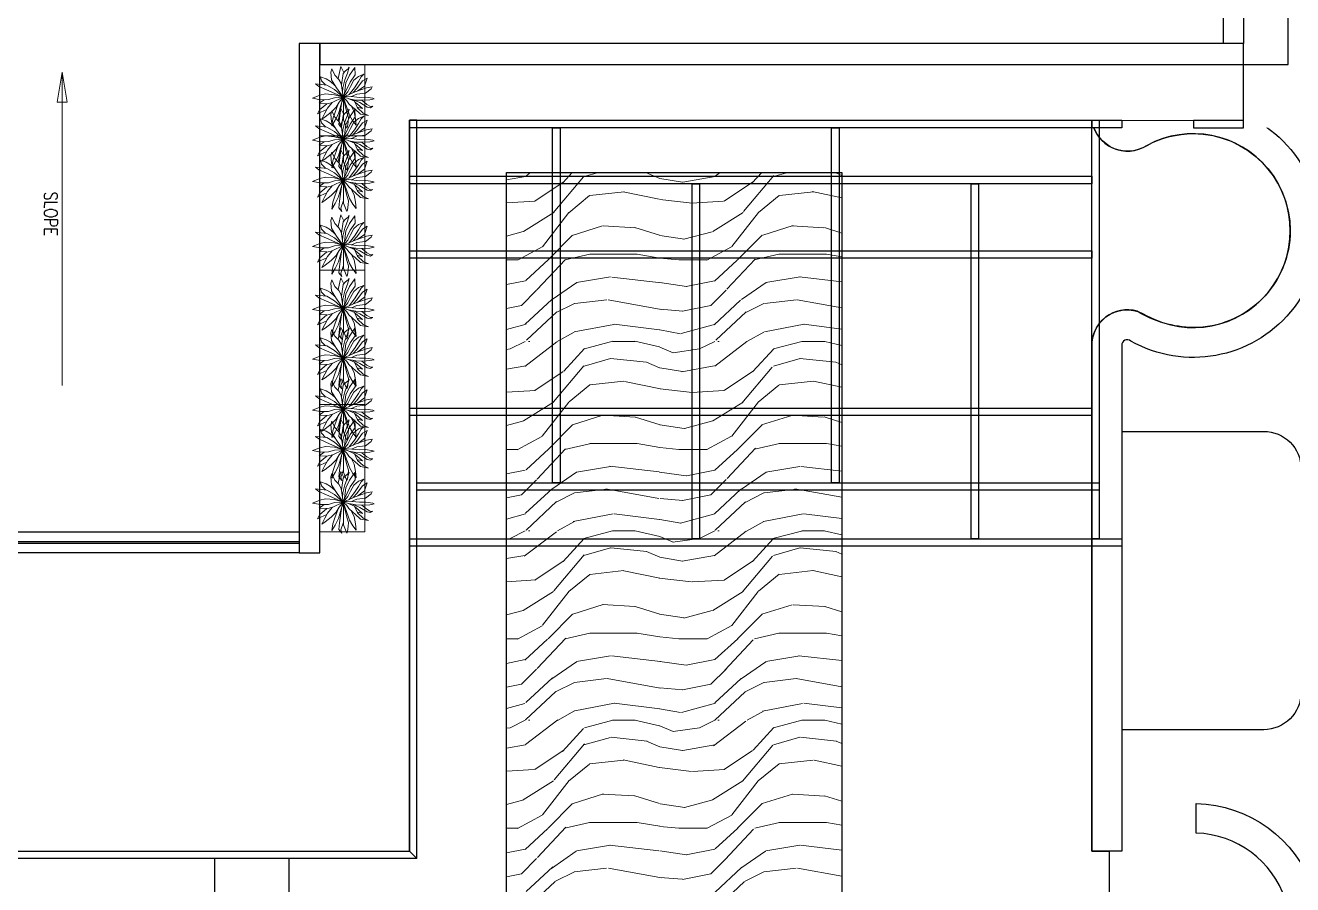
# Model space of a CAD drawing. Header units: metres. Extents: x 42 to 199, y -121 to 268.
# Drawn here: x 112.84 to 129.83, y 126.39 to 137.92 of the extents above; entities that cross this region are included whole.
import ezdxf

# ---------------------------------------------------------------- set-up
doc = ezdxf.new("R2010")
doc.units = ezdxf.units.M
doc.header["$LTSCALE"] = 0.3
doc.linetypes.add('HIDDEN', pattern=[0.375, 0.25, -0.125])
doc.layers.get('0').update_dxf_attribs({"color": 8})
for name, color, linetype in [('A-ELEVATION 3', 8, 'Continuous'), ('A-ELEVATION 5', 8, 'Continuous'), ('A-Glass', 8, 'Continuous'), ('A-Hidden-Above', 8, 'HIDDEN'), ('A-Wall-Full', 8, 'Continuous')]:
    doc.layers.add(name, color=color, linetype=linetype)
for name, color, linetype, lineweight in [('A-Furniture', 8, 'Continuous', 0), ('A-Hatch', 8, 'Continuous', 9), ('A-LANDSCAPE', 8, 'Continuous', 5), ('AGI- TEXT', 7, 'Continuous', 0), ('DA HOUSE ARCH LAYOUT', 8, 'Continuous', 9)]:
    doc.layers.add(name, color=color, linetype=linetype, lineweight=lineweight)
doc.styles.add('ROMANS', font='romans.shx', dxfattribs={"width": 0.8, "height": 0.5})
doc.styles.get("Standard").update_dxf_attribs({"font": 'arial.ttf'})
doc.dimstyles.get("Standard").update_dxf_attribs({"dimtxt": 0.3, "dimasz": 0.25, "dimexe": 0.18, "dimexo": 0.0625, "dimgap": 0.09, "dimtad": 0, "dimtih": 1, "dimtoh": 1, "dimzin": 0, "dimdsep": 46, "dimtxsty": 'Standard', "dimblk": 'ARCHTICK', "dimcen": 0.09, "dimclrd": 256, "dimclre": 256, "dimclrt": 256, "dimadec": 0, "dimazin": 0, "dimtfac": 1, "dimtofl": 0, "dimtmove": 0, "dimatfit": 3, "dimfxl": 1, "dimtolj": 1, "dimtzin": 0, "dimlwd": -1, "dimlwe": -1, "dimarcsym": 0})

# ---------------------------------------------------------------- blocks, each defined once
blk = doc.blocks.new('A$C51112CEF')
at = {"color": 8, "transparency": 33554572}
for p, q in [((0.1999070416859325, 1.352274821388946), (0.2561908897384768, 1.21168524928099)), ((0.2686679426890208, 1.288664283557736), (0.1999070416859325, 1.352274821388946)), ((0.5123132490159463, 1.3757064167404), (0.2999291299033757, 1.446001202844045)), ((0.2999291299033757, 1.446001202844045), (0.3748600021458373, 1.325537828597021)), ((0.6395433043078214, 1.197999670062117), (0.5123132490159463, 1.3757064167404)), ((0.531097383478695, 1.576527676046339), (0.5592050298371163, 1.425948458225207)), ((0.5873126763949443, 1.553096080695127), (0.531097383478695, 1.576527676046339)), ((0.5592050298371163, 1.425948458225207), (0.6653970892939469, 1.124643116048787)), ((0.7028968030829077, 1.399138012141393), (0.5873126763949443, 1.553096080695127)), ((0.7279194639213529, 1.16820090931094), (0.7028968030829077, 1.399138012141393)), ((0.806003877019748, 1.40582226031448), (0.8341115233781693, 1.589969625734398)), ((0.8122424033954161, 1.238495695364804), (0.806003877019748, 1.40582226031448)), ((0.8341115233781693, 1.589969625734398), (0.8497421171844053, 1.630148568214153)), ((0.8497421171844053, 1.630148568214153), (0.874764778022822, 1.512990591457424)), ((0.874764778022822, 1.512990591457424), (0.8872418307741867, 1.322158977864646)), ((0.886671969762105, 1.305646595695507), (0.9965874310867093, 1.439316954621177)), ((1.065348332090011, 1.446001202844045), (0.9466106645461281, 1.251864191760774)), ((0.9965874310867093, 1.439316954621177), (1.049717738482727, 1.536422186808863)), ((1.049717738482727, 1.536422186808863), (1.046564197627035, 1.593275023174883)), ((1.046564197627035, 1.593275023174883), (1.084063911416237, 1.536422186808863)), ((1.084063911416237, 1.536422186808863), (1.065348332090011, 1.446001202844045)), ((1.090302437791919, 1.188253653879997), (1.227755684662029, 1.34221172248327)), ((1.227755684662029, 1.34221172248327), (1.290278059090255, 1.476117046418381)), ((1.290278059090255, 1.476117046418381), (1.252778345500474, 1.268611538939112)), ((0.02186909550685812, 1.121337718558493), (0.2186911761486812, 1.124643116048787)), ((0.2249297025243635, 0.974063898227655), (0.02186909550685812, 1.121337718558493)), ((0.2186911761486812, 1.124643116048787), (0.4061211893599506, 0.9974954935788674)), ((0.2561908897384768, 1.21168524928099), (0.3592294085387806, 1.094527272474679)), ((0.3904905957528939, 1.21168524928099), (0.2686679426890208, 1.288664283557736)), ((0.3592294085387806, 1.094527272474679), (0.5217053162473348, 1.007485139242249)), ((0.3748600021458373, 1.325537828597021), (0.5779206091635842, 1.174885157484027)), ((0.5560514889816517, 1.111274619603009), (0.3904905957528939, 1.21168524928099)), ((0.5217053162473348, 1.007485139242249), (0.6623121037739423, 0.9305061049654881)), ((0.7354598256110734, 0.9734342528685005), (0.5560514889816517, 1.111274619603009)), ((0.5779206091635842, 1.174885157484027), (0.6841812237566955, 1.077779925346121)), ((0.6653970892939469, 1.124643116048787), (0.8088360336387126, 0.8150742801961997)), ((0.789482907951637, 1.030869857563516), (0.7279194639213529, 1.16820090931094)), ((0.781049771317484, 0.953937700316942), (0.8122424033954161, 1.238495695364804)), ((0.8310265378581647, 0.923821856792415), (0.9122644916128593, 1.114653470385392)), ((0.8810033043985044, 1.141390463177345), (0.8469547600181926, 0.9612379681228589)), ((0.9466106645461281, 1.251864191760774), (0.8641358080908361, 1.055586806047245)), ((0.8872418307741867, 1.322158977864646), (0.8810033043985044, 1.141390463177345)), ((0.9122644916128593, 1.114653470385392), (1.090302437791919, 1.188253653879997)), ((0.9341336117947634, 1.124643116048787), (1.102779490543284, 1.325537828597007)), ((1.074671844184863, 1.064411428900371), (0.9778718519594207, 0.9573165510493027)), ((1.034225400528598, 1.019663419753556), (1.187170985352836, 1.101211520697333)), ((1.102779490543284, 1.325537828597007), (1.065348332090011, 1.174885157484027)), ((1.12464861072543, 1.128021966781361), (1.074671844184863, 1.064411428900371)), ((1.252778345500474, 1.268611538939112), (1.12464861072543, 1.128021966781361)), ((1.187170985352836, 1.101211520697333), (1.377754539419797, 1.134706215004243)), ((1.433969832336047, 1.064411428900371), (1.280885991859108, 0.9773692956681401)), ((1.377754539419797, 1.134706215004243), (1.546468973504247, 1.154758959622868)), ((1.546468973504247, 1.154758959622868), (1.433969832336047, 1.064411428900371)), ((0.1573724943739165, 0.8314682481944686), (-2.447610825129232e-08, 0.7531164410605555)), ((-2.447610825129232e-08, 0.7531164410605555), (0.3092526419982136, 0.6794428042240952)), ((0.0156305691309484, 0.9673061967624506), (0.1687144096081141, 0.923821856792415)), ((0.05621526844015534, 0.9438746013614718), (0.0156305691309484, 0.9673061967624506)), ((0.1093455758361728, 0.873579815307366), (0.05621526844015534, 0.9438746013614718)), ((0.1780379215040142, 0.8133481282087587), (0.1093455758361728, 0.873579815307366)), ((0.1687144096081141, 0.923821856792415), (0.3499058964439286, 0.8535270706887417)), ((0.4842056024583457, 0.7698637881888999), (0.1780379215040142, 0.8133481282087587)), ((0.4279903095420963, 0.8803375167725562), (0.2249297025243635, 0.974063898227655)), ((0.3373602883568765, 0.6961901514024476), (0.2249297025243635, 0.5924741242839531)), ((0.4436209031491529, 0.7598006892834377), (0.3373602883568765, 0.6961901514024476)), ((0.3499058964439286, 0.8535270706887417), (0.5623585706928083, 0.8066638799861039)), ((0.4061211893599506, 0.9974954935788674), (0.7354612220906205, 0.8341809368267832)), ((0.6998118175629315, 0.8434639717332857), (0.4279903095420963, 0.8803375167725562)), ((0.6216588493282273, 0.7866111353672522), (0.4436209031491529, 0.7598006892834377)), ((0.5560514889816517, 0.632579613521429), (0.8088360336387126, 0.8150742801961997)), ((0.5623585706928083, 0.8066638799861039), (0.6755816368411018, 0.793908899995003)), ((0.8088360336387126, 0.8150742801961997), (0.606096810857693, 0.5857164228187912)), ((0.6154203227533657, 0.3681478163842797), (0.8088360336387126, 0.8150742801961997)), ((0.8088360336387126, 0.8150742801961997), (0.6216588493282273, 0.7866111353672522)), ((0.6623121037739423, 0.9305061049654881), (0.8088360336387126, 0.8150742801961997)), ((0.8088360336387126, 0.8150742801961997), (0.6998118175629315, 0.8434639717332857)), ((0.8088360336387126, 0.8150742801961997), (0.74039651687211, 0.579032174595909)), ((0.8088360336387126, 0.8150742801961997), (0.781049771317484, 0.953937700316942)), ((0.8088360336387126, 0.8150742801961997), (0.8310265378581647, 0.923821856792415)), ((1.080910370560446, 0.9070745096142758), (0.8088360336387126, 0.8150742801961997)), ((0.8997188837249581, 0.9037691121735634), (0.8088360336387126, 0.8150742801961997)), ((0.8088360336387126, 0.8150742801961997), (1.205886564480124, 0.9037691121735634)), ((1.055956264858636, 0.823411227114434), (0.8088360336387126, 0.8150742801961997)), ((0.8088360336387126, 0.8150742801961997), (0.9496956502652978, 0.5254847356706023)), ((0.8184809297710984, 0.5857164228187912), (0.8088360336387126, 0.8150742801961997)), ((1.240301292549916, 0.6862005057390519), (0.8088360336387126, 0.8150742801961997)), ((0.9403721381704457, 0.7062532503579035), (0.8088360336387126, 0.8150742801961997)), ((0.9778718519594207, 0.9573165510493027), (0.8997188837249581, 0.9037691121735634)), ((1.071586858465579, 0.6225899678580618), (0.9403721381704457, 0.7062532503579035)), ((1.355885419437058, 0.7163163493131464), (0.9729048103183544, 0.7660687993094228)), ((0.9822606710356325, 0.6795448737862984), (1.224670698942859, 0.5957795217742472)), ((1.249624804644768, 0.8200323763818318), (1.055956264858636, 0.823411227114434)), ((1.174693932402292, 0.9405692039209725), (1.080910370560446, 0.9070745096142758)), ((1.280885991859108, 0.9773692956681401), (1.174693932402292, 0.9405692039209725)), ((1.205886564480124, 0.9037691121735634), (1.343339811349992, 0.953937700316942)), ((1.412100712353308, 0.5991583725068352), (1.240301292549916, 0.6862005057390519)), ((1.402708645121933, 0.8167269789413325), (1.249624804644768, 0.8200323763818318)), ((1.337204780374563, 0.8181413431467348), (1.533923365417195, 0.7497375903279675)), ((1.343339811349992, 0.953937700316942), (1.4526854116625, 0.9472534521438405)), ((1.524599853521281, 0.6928847539121534), (1.355885419437058, 0.7163163493131464)), ((1.537076906272887, 0.873579815307366), (1.402708645121933, 0.8167269789413325)), ((1.4526854116625, 0.9472534521438405), (1.58081514643753, 0.9272007075249888)), ((1.621399845746723, 0.773169185679194), (1.524599853521281, 0.6928847539121534)), ((1.533923365417195, 0.7497375903279675), (1.621399845746723, 0.773169185679194)), ((1.621399845746723, 0.9070745096142758), (1.537076906272887, 0.873579815307366)), ((1.58081514643753, 0.9272007075249888), (1.621399845746723, 0.9070745096142758)), ((0.2249297025243635, 0.5924741242839531), (0.05621526844014113, 0.5087373885420448)), ((0.05621526844014113, 0.5087373885420448), (0.1436917487696832, 0.4820003957002967)), ((0.1436917487696832, 0.4820003957002967), (0.3467523555882366, 0.5054319911015313)), ((0.3217982500852798, 0.3614635682112066), (0.2717529282092386, 0.2108108970979856)), ((0.3904905957528939, 0.4753161475272236), (0.3217982500852798, 0.3614635682112066)), ((0.3467523555882366, 0.5054319911015313), (0.5560514889816517, 0.632579613521429)), ((0.3748600021458373, 0.2410001939641688), (0.4811206169381279, 0.3480950717654281)), ((0.4949403215127717, 0.5954550468023712), (0.3904905957528939, 0.4753161475272236)), ((0.4873591433138103, 0.3782109153397641), (0.4560979559005176, 0.080284423895705)), ((0.606096810857693, 0.5857164228187912), (0.4873591433138103, 0.3782109153397641)), ((0.5248588569038333, 0.1707054078605097), (0.6154203227533657, 0.3681478163842797)), ((0.74039651687211, 0.579032174595909), (0.7185273966899643, 0.3480950717654281)), ((0.7185273966899643, 0.3480950717654281), (0.7560271104791667, 0.194137003211722)), ((0.8653727107914477, 0.4216952553098139), (0.8184809297710984, 0.5857164228187912)), ((0.8716112371671301, 0.2175685985631475), (0.8653727107914477, 0.4216952553098139)), ((0.9809568374796385, 0.3848951635624189), (0.9434571236904361, 0.5321689838932571)), ((0.9496956502652978, 0.5254847356706023), (1.096540964167602, 0.4016425106909765)), ((0.9653262438725818, 0.1773896560833919), (0.9778718519594207, 0.3848951635624189)), ((0.9778718519594207, 0.3848951635624189), (1.140279204332487, 0.1907581524793613)), ((1.202801578959892, 0.491990041413473), (1.071586858465579, 0.6225899678580618)), ((1.096540964167602, 0.4016425106909765), (1.227755684661915, 0.3313477246370979)), ((1.202801578959892, 0.2208739960534416), (1.134040677956804, 0.3815897660721248)), ((1.327777772879458, 0.3380319728597527), (1.202801578959892, 0.491990041413473)), ((1.224670698942859, 0.5957795217742472), (1.380839524940015, 0.542232082848713)), ((1.383993065795707, 0.2509898396275361), (1.327777772879458, 0.3380319728597527)), ((1.380839524940015, 0.542232082848713), (1.558946026255612, 0.5087373885420448)), ((1.558946026255612, 0.5087373885420448), (1.412100712353308, 0.5991583725068352)), ((0.2717529282092386, 0.2108108970979856), (0.3748600021458373, 0.2410001939641688)), ((0.4560979559005176, 0.080284423895705), (0.5248588569038333, 0.1707054078605097)), ((0.7560271104791667, 0.194137003211722), (0.8310265378581647, -7.821768122084904e-09)), ((0.8310265378581647, -7.821768122084904e-09), (0.8716112371671301, 0.2175685985631475)), ((0.8716112371671301, 0.3112949800182605), (0.9653262438725818, 0.1773896560833919)), ((1.140279204332487, 0.1907581524793613), (1.243386278269085, 0.1372107135538272)), ((1.243386278269085, 0.1372107135538272), (1.202801578959892, 0.2208739960534416)), ((1.227755684661915, 0.3313477246370979), (1.383993065795707, 0.2509898396275361))]:
    blk.add_line(p, q, dxfattribs=at)
blk = doc.blocks.new('SCREEN')
at = {"layer": 'A-ELEVATION 3', "color": 8, "transparency": 33554495}
blk.add_lwpolyline([(208.0660177825221, 31.01688879953048), (208.0660177825221, 27.01688879953898), (217.9362436759412, 27.01663293339863), (217.9362436759412, 36.81714465857829), (229.1208616185122, 36.81637776903358), (229.1208616329733, 37.56688879953882), (229.7212897127737, 37.56688879953882), (229.7203624070499, 46.95094970110929), (209.7550146734799, 46.95094954343227)], dxfattribs=at)
at = {"layer": 'A-ELEVATION 3', "color": 8, "transparency": 33554534}
for points in [[(217.9360585498506, 36.81688879953882), (227.4868924709242, 36.8168887995345), (227.4868924709242, 36.71688879953453), (217.9360585498506, 36.71688879953885)], [(217.9360585498506, 36.81688879953882), (227.0872803367569, 36.81667276902078), (227.0872803367569, 36.71667276902082), (217.9360585498506, 36.71688879953885)], [(217.9361280029128, 27.01688879953898), (218.0361280029128, 26.91683708714584), (218.0360585498507, 36.81688879953882), (217.9361280029128, 36.81688879953882)], [(219.9562253340662, 36.71688879953797), (219.9562259036547, 31.95688050556311), (219.8562259036547, 31.95688050556311), (219.8562253340662, 36.71688879953797)], [(223.696558902494, 36.71688879953626), (223.6965594720776, 31.95688476650776), (223.5965594720777, 31.95688476650776), (223.5965589024941, 36.71688879953626)], [(227.1868321876768, 36.81660183918353), (227.1868235413856, 31.20688880186879), (227.0868235413857, 31.20688880186879), (227.0868321876769, 36.81660183918353)], [(229.1208616605477, 36.81637777721636), (228.4503772539681, 36.81637777721636), (228.4503772539681, 36.71637777721637), (229.1208616605477, 36.71637777721637)], [(217.9361280029128, 36.06688879953882), (227.0868235413878, 36.06688879953469), (227.0868235413878, 35.96688879953473), (217.9361280029128, 35.96688879953885)], [(221.8263921182797, 35.96688879953712), (221.8263921182776, 31.20688879953701), (221.7263921182776, 31.20688879953701), (221.7263921182798, 35.96688879953712)], [(225.5667256867076, 35.96688879953541), (225.5667256867054, 31.20688879953534), (225.4667256867054, 31.20688879953534), (225.4667256867076, 35.96688879953541)], [(217.9361974559732, 35.06688879953882), (227.0882263873705, 35.06667320536349), (227.0882263873705, 34.96667320536352), (217.9361974559732, 34.96688879953885)], [(217.9361280029128, 32.95688879953877), (227.0868235547208, 32.95688880230193), (227.0868235547208, 32.85688880230197), (217.9361280029128, 32.85688879953881)], [(218.0361526236786, 31.95687837519728), (227.186823541386, 31.95688879953553), (227.186823541386, 31.85688879953557), (218.0361526236786, 31.85687837519731)], [(217.9360585498524, 31.20688879953877), (227.4868924709261, 31.20688879953445), (227.4868924709261, 31.10688879953449), (217.9360585498524, 31.10688879953881)], [(192.3260582708767, 27.01688879953898), (217.9361280029128, 27.01688879953898), (218.0361280029128, 26.91683708714584), (192.4260582441265, 26.91683708714584)]]:
    blk.add_lwpolyline(points, close=True, dxfattribs=at)
blk = doc.blocks.new('DA HOUSE ARCH LAYOUT')
at = {"layer": 'A-ELEVATION 3', "color": 8, "transparency": 33554534}
blk.add_lwpolyline([(-0.2549999999982333, 191.4700000000011), (16.74000000000052, 191.4700000000011), (16.7402976878513, 202.1101177603483), (19.24016151059868, 202.1100478194787, 0.764694442728418), (19.70037576576379, 201.9649999999921), (32.02480460077811, 201.9649991620494), (32.0248039731282, 200.7849998279213), (29.99076466433689, 200.7849998312053), (29.9907652899235, 197.2700000000017, 0.546786974153738), (30.73141554190852, 196.9340368020484, -0.1246971877189889), (31.35049952685654, 197.0908715502681, -0.4142135623730918), (32.65079210646047, 195.7905789706642, -0.4142135623731015), (31.35049952685654, 194.4902863910603, -0.1318520333812736), (30.59750665066758, 194.7099690781808, 0.5099980252209538), (29.99076528992339, 194.2396953047503), (29.99076524310306, 187.4700925782379), (30.22076524310307, 187.4700925782379), (30.22093078401286, 185.2613448709391, 0.2897575956743871)], format="xyb", dxfattribs=at)
blk.add_lwpolyline([(19.22487926683237, 176.5699999962947), (19.22487926683237, 188.300000078583), (20.51579648514416, 188.3000934370257), (20.51520092547594, 198.0200003475275), (20.51579648514416, 188.3000934370257), (-0.2550000000020418, 188.300000078583)], dxfattribs=at)
blk.add_lwpolyline([(30.39076528992348, 198.3370310539506), (30.39076528992348, 197.339146729767, 0.6584249432505648), (30.51911478236758, 197.2737493124952, -1.710508910320407), (30.51371304916108, 194.3104495009886, 0.6742548604846995), (30.39076528992337, 194.2488105542229), (30.39076524310309, 188.2100919754684), (30.39076524310309, 187.4700925782379), (29.99076524310306, 187.4700925782379), (29.99076524310306, 188.2100919754684), (29.99076524310306, 188.2100919942715), (29.99076528992339, 194.2396953047505, -0.6111573325189558), (30.72920418843307, 194.6483211648138, 1.680420435047804), (30.73141554190852, 196.9340368020484, -0.6054543555841989), (29.9907652899235, 197.3466387134937), (29.9907652899235, 198.3370310539506)], format="xyb", close=True, dxfattribs=at)
blk.add_lwpolyline([(19.22487926683243, 187.6450933584412), (18.22487926683243, 187.6450933584412), (18.22487926683243, 181.2231430347277), (19.22487926683237, 181.2231430347277)], close=True, dxfattribs=at)
at = {"color": 8}
blk.add_wipeout([(22.139959511640495, 196.5699999962947), (26.639959511640452, 196.5699999962947), (26.639959511640434, 181.5699999962947), (22.139959511640477, 181.5699999962947)], dxfattribs=at).dxf.layer = 'A-Wall-Full'
at = {"layer": 'A-Hatch', "ltscale": 0.25, "transparency": 33554495}
h = blk.add_hatch(dxfattribs=at)
h.set_pattern_fill('WOOD3', color=8, scale=0.09999999999999998, angle=359.9999999999999)
h.set_pattern_definition([(355.2363999999998, (-119.9722248289694, 268.7146739358658), (-27.94000240365174, 2.539978492959607), [0.3058566399999957, -30.27979465999972]), (11.3098999999999, (-119.6674248289694, 268.6892739358658), (10.16000191066662, 2.539993985690465), [0.3885463399999987, -12.56296445999996]), (44.99999999999989, (-119.2864248289694, 268.7654739358658), (3.730349362740525e-15, 2.54000078600034), [0.28736798, -3.30473304]), (46.8475999999999, (-119.0832248289694, 268.9686739358658), (35.56000719806084, 38.09999374527165), [0.55706518, -55.14948329999999]), (12.99459999999986, (-118.7022248289694, 269.3750739358658), (-22.86000195008347, -5.079993847049007), [0.3388791799999994, -33.54894737999992]), (359.9999999999999, (-118.3720248289694, 269.4512739358659), (2.540000000000003, 2.539999999999997), [0.6349999999999998, -1.905]), (350.5376999999997, (-117.7370248289694, 269.4512739358658), (-12.70000196518607, 2.539995273574203), [0.3090036999999968, -15.1412117799999]), (354.2893999999998, (-119.9722248289694, 269.4004739358658), (-22.85999853567946, 2.540003339252403), [0.2552674599999997, -25.27141757999998]), (359.9999999999999, (-119.7182248289694, 269.3750739358658), (2.540000000000003, 2.539999999999997), [0.3809999999999999, -2.158999999999999]), (28.30079999999986, (-119.3372248289693, 269.3750739358658), (27.93998760419821, 15.24002254049166), [0.3750259199999993, -37.12762449999992]), (52.12499999999987, (-119.0070248289694, 269.5528739358658), (-10.16000473682557, -12.6999977124435), [0.5792089, -28.38124626]), (39.2893999999999, (-118.6514248289694, 270.0100739358658), (15.2400016245396, 12.69999906505094), [0.361002579999999, -35.73918175999987]), (6.340199999999874, (-118.3720248289694, 270.2386739358658), (20.31999848262031, 2.540004010557702), [0.4600143199999993, -22.54066357999995]), (348.1112999999999, (-117.9148248289694, 270.2894739358658), (-35.55999314466532, 7.620026759532081), [0.4931790999999965, -48.82470041999956]), (353.2901999999999, (-119.9722248289694, 270.1878739358658), (22.86000253428831, -2.539984458359835), [0.4347768799999992, -43.0430177999999]), (3.366499999999881, (-119.5404248289693, 270.1370739358658), (40.63999827780049, 2.540027846920579), [0.4325467599999963, -42.82209621999954]), (33.69009999999987, (-119.1086248289694, 270.1624739358658), (-5.079998876738752, -2.540003389648261), [0.4579061199999991, -8.700195959999968]), (47.48959999999988, (-118.7276248289694, 270.4164739358658), (25.39997642460095, 27.94002203163281), [0.41348152, -40.93472128000001]), (14.93139999999985, (-118.4482248289694, 270.7212739358658), (27.94000135871082, 7.619992263104585), [0.3943146799999996, -39.03708981999996]), (359.9999999999999, (-118.0672248289694, 270.8228739358658), (2.540000000000003, 2.539999999999997), [0.3047999999999999, -2.235199999999999]), (347.0054, (-117.7624248289694, 270.8228739358658), (22.86000195008348, -5.079993847048981), [0.3388791799999994, -33.54894737999992]), (359.9999999999999, (-119.1848248289694, 268.2828739358658), (2.540000000000003, 2.539999999999997), [0, -2.539999999999999]), (223.1523999999998, (-118.8292248289694, 268.6638739358658), (38.09999374527168, 35.56000719806082), [0.5570651799999938, -55.14948329999961]), (206.5650999999997, (-119.2356248289694, 270.8228739358658), (-2.539997861169904, -2.540003325866809), [0.2271852199999999, -5.452427499999995]), (188.1300999999997, (-119.4388248289694, 270.7212739358658), (-15.23999943221119, -2.539998363771751), [0.3592093399999985, -17.6013008399999]), (156.8013999999998, (-119.7944248289694, 270.6704739358658), (-12.69999931589436, 5.080003366172757), [0.1934413199999986, -19.15062209999981]), (26.56509999999987, (-118.8292248289694, 268.6638739358658), (2.539997861169895, 2.540003325866817), [0.2839796199999993, -5.39563309999999]), (6.709799999999891, (-118.5752248289694, 268.7908739358658), (-22.8600025342883, -2.539984458359935), [0.4347768799999975, -43.04301779999968]), (349.8752999999998, (-118.1434248289694, 268.8416739358658), (43.1799969257086, -7.620021815087153), [0.7224496600000001, -71.52257984]), (349.6951999999998, (-119.9722248289694, 268.4352739358658), (15.24000244055367, -2.53998698386143), [0.2839796199999995, -28.11408143999997]), (15.52409999999987, (-119.6928248289694, 268.3844739358658), (-27.94000260255814, -7.619994355118333), [0.4745100999999998, -46.97660403999997]), (42.87889999999989, (-119.2356248289694, 268.5114739358658), (-33.02000201406968, -30.47999937324897), [0.4852669999999992, -48.04136441999992]), (34.69519999999986, (-118.8800248289694, 268.8416739358658), (25.39998541782834, 17.7800218683699), [0.4016095600000001, -39.75931596]), (9.46229999999989, (-118.5498248289694, 269.0702739358658), (12.70000196518608, 2.539995273574208), [0.4635068199999995, -14.98671119999998]), (353.4180999999998, (-118.0926248289694, 269.1464739358658), (-43.18000365234219, 5.079966218930462), [0.6647814999999997, -65.81338119999997]), (351.8698999999998, (-119.9722248289694, 269.0702739358658), (-15.23999943221125, 2.539998363771496), [0.3592093399999992, -17.60130083999995]), (11.3098999999999, (-119.6166248289694, 269.0194739358658), (10.16000191066662, 2.539993985690465), [0.3885463399999987, -12.56296445999996]), (42.5103999999999, (-119.2356248289694, 269.0956739358658), (-27.94002203163282, -25.39997642460094), [0.4134815199999989, -40.93472127999988]), (44.99999999999989, (-118.9308248289694, 269.3750739358658), (3.730349362740525e-15, 2.54000078600034), [0.46697392, -3.12512964]), (17.35399999999986, (-118.6006248289694, 269.7052739358658), (-33.02000512850596, -10.15998603573816), [0.4257827399999993, -42.15237695999991]), (356.6334999999999, (-118.1942248289694, 269.8322739358658), (-40.63999827780049, 2.540027846920392), [0.432546759999996, -42.82209621999949]), (342.8972999999999, (-117.7624248289694, 269.8068739358658), (25.40000439663076, -7.619988553312977), [0.3454781, -34.20225823999999]), (351.2537999999999, (-119.9722248289694, 269.7052739358658), (17.77999831434513, -2.540010660526113), [0.3340836599999992, -33.0743991799999]), (14.93139999999985, (-119.6420248289694, 269.6544739358658), (27.94000135871082, 7.619992263104585), [0.3943146799999996, -39.03708981999996]), (32.00539999999992, (-119.2610248289694, 269.7560739358658), (-12.69999731976038, -7.620002807659341), [0.4792471999999994, -23.48306707999996]), (49.89909999999989, (-118.8546248289694, 270.0100739358658), (-27.93999507185438, -33.02000490104754), [0.6309232999999971, -62.46136859999981]), (15.94539999999989, (-118.4482248289694, 270.4926739358658), (-10.16000032169647, -2.539999718812804), [0.3698290799999994, -18.12165031999996]), (353.9909999999999, (-118.0926248289694, 270.5942739358658), (25.39999936730134, -2.539998266403889), [0.4852669999999999, -48.04136442]), (336.8013999999998, (-117.6100248289694, 270.5434739358658), (12.69999931589436, -5.080003366172747), [0.1934413199999996, -19.15062209999995]), (350.5376999999997, (-119.9722248289694, 270.4672739358658), (-12.70000196518607, 2.539995273574203), [0.3090036999999968, -15.1412117799999]), (10.00799999999991, (-119.6674248289694, 270.4164739358658), (27.93999886861993, 5.080008819278007), [0.4384725799999989, -43.40872699999987]), (37.40539999999988, (-119.2356248289694, 270.4926739358658), (33.01998086104935, 25.4000252796422), [0.5435828599999943, -53.81478949999964]), (29.05459999999988, (-118.8038248289694, 268.2828739358658), (17.78000097680703, 10.16000006908614), [0.2615082399999999, -25.88939195999999]), (10.78429999999988, (-118.5752248289694, 268.4098739358658), (-40.63999873938344, -7.620001396185407), [0.5429910399999998, -53.75600882]), (352.8749999999998, (-118.0418248289694, 268.5114739358658), (-17.78000096480701, 2.539995636010676), [0.6143447200000001, -19.8637906])])
h.paths.add_polyline_path([(22.13995951164054, 196.5699999962947), (26.63995951164048, 196.5699999962947), (26.63995951164048, 181.5699999962947), (22.13995951164048, 181.5699999962947)])
at = {"layer": 'A-ELEVATION 3', "color": 8, "transparency": 33554559}
blk.add_lwpolyline([(22.13995951164054, 196.5699999962947), (26.63995951164048, 196.5699999962947), (26.63995951164048, 181.5699999962947), (22.13995951164048, 181.5699999962947)], close=True, dxfattribs=at)
at = {"color": 8}
blk.add_wipeout([(-11.74999999999864, 187.3699463236045), (-11.74999999999864, 207.62995821467445), (32.724807862820114, 207.62994788606994), (32.72433998361139, 197.1700000000009), (20.940000278969055, 197.1700000000009), (20.940000278969055, 187.37000016470216)], dxfattribs=at).dxf.layer = 'A-ELEVATION 5'
at = {"layer": 'A-ELEVATION 3', "color": 8, "transparency": 33554687}
for points in [[(31.75479042795223, 206.0503570252378), (32.0248033896662, 206.0503570252378), (32.0248033896662, 198.2999221980201), (31.75479042795223, 198.2999221980201)], [(19.36000000000104, 191.4698767921589), (19.63995979059371, 191.4698767921589), (19.63996230998811, 198.2999221980201), (19.36000251939544, 198.2999221980201)], [(32.0248033896662, 198.2999221980201), (19.63996087589794, 198.2999221980201), (19.63996087589794, 198.0200000000009), (32.0248033896662, 198.0200000000009)]]:
    blk.add_lwpolyline(points, close=True, dxfattribs=at)
at = {"layer": 'A-ELEVATION 3', "color": 8, "transparency": 33554559}
blk.add_lwpolyline([(19.36000000000104, 191.4698767921589), (11.33488490736971, 191.4700000000011), (11.33488487538841, 193.2056218480428), (11.60488486997633, 193.2056218480428), (11.60488486997633, 191.750207913747), (19.36000000000104, 191.7500847059048)], close=True, dxfattribs=at)
at = {"layer": 'A-ELEVATION 3', "color": 8, "transparency": 33554534}
blk.add_lwpolyline([(30.39076528101066, 193.0992811309447), (32.29577224159772, 193.0992811191727, -0.4142135623730867), (32.79577223850799, 192.599281116083), (32.79577221996954, 189.5992811278549, -0.4142135605631933), (32.29577221996954, 189.0992811309447), (30.39076524999729, 189.0992811309447)], format="xyb", dxfattribs=at)
blk.add_lwpolyline([(31.39076524310309, 188.1082758708291, -1.289581017160756), (30.4955124784384, 184.9387837074078, 0.5399214418742712), (30.39079162203075, 184.8598917545214), (30.39079166885108, 178.0699999962947), (29.99079166885105, 178.0699999962947), (29.99079162203071, 184.852399770795, -0.5640739513061752), (30.6802333417773, 185.2942473552019, 1.292400373397011), (31.39076524310309, 187.7128100711042)], format="xyb", close=True, dxfattribs=at)
at = {"layer": 'A-Furniture', "color": 8}
for points in [[(19.64000090989526, 198.0200000000009), (20.24000090989529, 198.0200000000009), (20.24000090989529, 197.0607715169934), (19.64000090989526, 197.0607715169934)], [(19.64000027895412, 197.0607715169934), (20.24000027895414, 197.0607715169934), (20.24000027895414, 195.2607715169934), (19.64000027895412, 195.2607715169934)], [(19.64000048926783, 195.2607715169933), (20.24000048926786, 195.2607715169933), (20.24000048926786, 193.4607715169933), (19.64000048926783, 193.4607715169933)], [(19.64000027895412, 193.4607715169932), (20.24000027895414, 193.4607715169932), (20.24000027895414, 191.749999999992), (19.64000027895412, 191.749999999992)]]:
    blk.add_lwpolyline(points, close=True, dxfattribs=at)
at = {"layer": 'A-Glass', "color": 8}
blk.add_lwpolyline([(11.47314096304052, 191.622499999999), (19.36000000000104, 191.622499999999), (19.36000000000104, 191.597499999999), (11.44814096304049, 191.597499999999)], close=True, dxfattribs=at)
at = {"layer": 'A-Hidden-Above', "color": 8, "ltscale": 0.25}
blk.add_blockref('SCREEN', (-197.0960582708815, 160.4531112004621), dxfattribs=at)
at = {"layer": 'A-LANDSCAPE', "color": 8, "lineweight": 35, "transparency": 33554457, "xscale": 0.5084614311938702, "yscale": 0.5084614311938702, "zscale": 0.5084614311938702, "rotation": 270}
for p in [(19.53853647883716, 197.9895143404008), (19.53853647883716, 197.4263644272641), (19.53853647883716, 196.8732131057535), (19.53853647883716, 196.0012966159148), (19.53853647883716, 195.157506464458), (19.53853647883716, 194.4918497894199), (19.53853647883716, 193.8074422221271), (19.53853647883716, 193.2636663467438), (19.53853647883716, 192.5605078871965)]:
    blk.add_blockref('A$C51112CEF', p, dxfattribs=at)
blk = doc.blocks.new('_ArchTick')
at = {"color": 6, "linetype": 'ByBlock', "const_width": 0.045}
blk.add_lwpolyline([(-0.1499999999999773, -0.1500000000000909), (0.1499999999999773, 0.1500000000000909)], dxfattribs=at)

msp = doc.modelspace()

# ---------------------------------------------------------------- block references
at = {"layer": 'DA HOUSE ARCH LAYOUT'}
msp.add_blockref('DA HOUSE ARCH LAYOUT', (97.14617690863253, -60.62801776344169), dxfattribs=at)

# ---------------------------------------------------------------- next in the draw order: texts
at = {"layer": 'AGI- TEXT', "color": 0, "insert": (113.2656514721184, 135.6843292788506), "char_height": 0.175, "width": 117.8434983269017, "attachment_point": 1, "rotation": 269.8426986751224, "style": 'ROMANS'}
msp.add_mtext('SLOPE', dxfattribs=at)

# ---------------------------------------------------------------- next in the draw order: leaders
at = {"color": 1}
msp.add_leader([(113.3282685117937, 137.2861636822083), (113.3282685117937, 133.0876792879629)], dimstyle='Standard', override={"dimscale": 20, "dimtxt": 150, "dimasz": 0.02, "dimexe": 3, "dimexo": 3, "dimgap": 2, "dimzin": 12, "dimcen": 0, "dimclrd": 1, "dimadec": 2, "dimazin": 3, "dimtfac": 1, "dimtofl": 1, "dimldrblk": 'ClosedBlank', "dimtvp": 50, "dimlwd": 13, "dimlwe": 13, "dimarcsym": 1}, dxfattribs=at)

doc.saveas('drawing.dxf')
